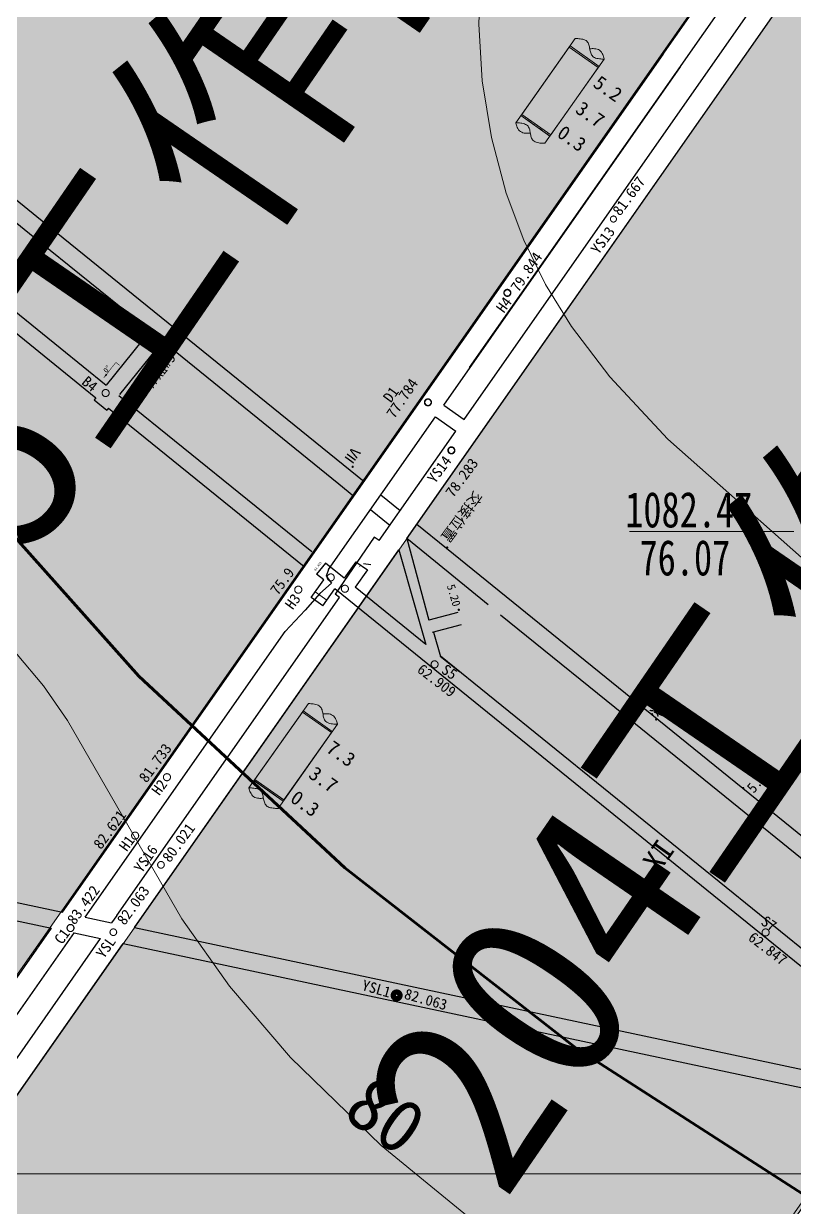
# Model space of a CAD drawing. Header units: inches. Extents: x 36473197 to 36486087, y 3899343 to 3911260.
# Drawn here: x 36481494.8 to 36481711.5, y 3903990.6 to 3904323.5 of the extents above; entities that cross this region are included whole.
import ezdxf

# ---------------------------------------------------------------- set-up
doc = ezdxf.new("R2010")
doc.units = ezdxf.units.IN
doc.header["$MEASUREMENT"] = 0
doc.layers.get('0').update_dxf_attribs({"lineweight": 0})
for name, color, linetype, lineweight in [('4煤底板等值线', 7, 'Continuous', 0), ('4煤底板等值线注记', 7, 'Continuous', 0), ('向北背斜轴', 7, 'Continuous', 0), ('导线点', 7, 'Continuous', 0), ('小柱状', 7, 'Continuous', 0), ('巷道', 7, 'Continuous', 0), ('巷道掘进尺', 7, 'Continuous', 0), ('巷道注记', 7, 'Continuous', 0), ('经纬网', 7, 'Continuous', 0), ('西区开拓设计', 7, 'Continuous', 0), ('采掘图', 7, 'Continuous', 0), ('采空区', 7, 'Continuous', 0), ('钻孔', 7, 'Continuous', 0)]:
    doc.layers.add(name, color=color, linetype=linetype, lineweight=lineweight)
for name, color, linetype, lineweight, true_color in [('变坡点', 1, 'Continuous', 0, 0xff0000), ('工作面进尺', 9, 'Continuous', 0, 0x808080), ('巷道1', 7, 'Continuous', 0, 0x2d2d2d)]:
    doc.layers.add(name, color=color, linetype=linetype, lineweight=lineweight, true_color=true_color)
doc.styles.add('仿宋', font='simfang.ttf')
doc.styles.add('宋体', font='SIMSUN.TTC')
doc.styles.add('长等线体', font='simfang.ttf')
doc.styles.add('黑体', font='simhei.ttf')

# ---------------------------------------------------------------- blocks, each defined once
blk = doc.blocks.new('变坡点3_1_1')
blk.add_hatch(color=0).paths.add_polyline_path([(-3.93, -2.28), (-4.58, -3.56), (-3.49, -2.63)], flags=17)
at = {"color": 0, "const_width": 0.141}
for points in [[(-1.11, 0.87), (-3.71, -2.46)], [(-1.11, 0.87), (0, 0)]]:
    blk.add_lwpolyline(points, dxfattribs=at)
blk = doc.blocks.new('临时经纬仪导线点')
at = {"color": 0, "const_width": 0.3}
blk.add_lwpolyline([(1, 0), (0.97, 0.26), (0.87, 0.5), (0.71, 0.71), (0.5, 0.87), (0.26, 0.97), (0, 1), (-0.26, 0.97), (-0.5, 0.87), (-0.71, 0.71), (-0.87, 0.5), (-0.97, 0.26), (-1, 0), (-0.97, -0.26), (-0.87, -0.5), (-0.71, -0.71), (-0.5, -0.87), (-0.26, -0.97), (0, -1), (0.26, -0.97), (0.5, -0.87), (0.71, -0.71), (0.87, -0.5), (0.97, -0.26), (1, 0)], dxfattribs=at)
blk = doc.blocks.new('lr_block_576')
at = {"color": 7}
blk.add_lwpolyline([(-4.2, 2.72), (3.97, -3.05), (4.2, -2.72), (-3.97, 3.05), (-4.2, 2.72), (-4.2, 2.72)], dxfattribs=at)
at = {"color": 7, "const_width": 0.1}
for points in [[(-3.8, 2.93), (-3.88, 2.88), (-4, 2.76), (-4.06, 2.63)], [(-3.47, 2.7), (-3.51, 2.7), (-3.59, 2.67), (-3.67, 2.63), (-3.73, 2.56), (-3.77, 2.49), (-3.78, 2.43)], [(-3.29, 2.08), (-3.24, 2.11), (-3.18, 2.18)], [(-3.18, 2.18), (-3.14, 2.25), (-3.12, 2.34), (-3.13, 2.43), (-3.14, 2.47)], [(-3.01, 1.88), (-2.91, 1.99)], [(-2.91, 1.99), (-2.83, 2.14), (-2.81, 2.23)], [(-2.37, 1.6), (-1.28, 0.83)], [(-0.54, 0.62), (-0.62, 0.57), (-0.73, 0.44), (-0.8, 0.32)], [(-0.21, 0.39), (-0.25, 0.39), (-0.33, 0.36), (-0.4, 0.32), (-0.46, 0.25), (-0.5, 0.18), (-0.52, 0.12)], [(0.08, -0.13), (0.12, -0.06), (0.14, 0.03), (0.14, 0.12), (0.13, 0.16)], [(-0.03, -0.23), (0.02, -0.2), (0.08, -0.13)], [(0.26, -0.43), (0.35, -0.33)], [(0.35, -0.33), (0.44, -0.17), (0.46, -0.08)], [(0.9, -0.71), (1.99, -1.48)], [(2.73, -1.69), (2.65, -1.74), (2.53, -1.87), (2.47, -1.99)], [(3.06, -1.92), (3.02, -1.92), (2.94, -1.95), (2.86, -1.99), (2.8, -2.06), (2.76, -2.13), (2.75, -2.19)], [(3.24, -2.54), (3.29, -2.51), (3.35, -2.44)], [(3.35, -2.44), (3.39, -2.37), (3.41, -2.28), (3.4, -2.19), (3.39, -2.16)], [(3.52, -2.74), (3.62, -2.64)], [(3.62, -2.64), (3.7, -2.48), (3.72, -2.39)]]:
    blk.add_lwpolyline(points, dxfattribs=at)

msp = doc.modelspace()

# ---------------------------------------------------------------- hatches: boundary and pattern name
at = {"layer": '4煤底板等值线注记', "true_color": 0xffffff}
msp.add_hatch(color=7, dxfattribs=at).paths.add_polyline_path([(36481582.84, 3904014.54), (36481595.42, 3904032.51), (36481613.39, 3904019.93), (36481600.81, 3904001.95)], flags=17)
at = {"layer": '小柱状'}
for points in [[(36481634.87, 3904297.97), (36481643.04, 3904292.21), (36481656.41, 3904311.17), (36481648.24, 3904316.93)], [(36481559.83, 3904110.93), (36481568, 3904105.17), (36481581.37, 3904124.13), (36481573.2, 3904129.89)]]:
    msp.add_hatch(color=7, dxfattribs=at).paths.add_polyline_path(points, flags=17)
at = {"layer": '巷道1', "lineweight": 30}
msp.add_hatch(color=7, dxfattribs=at).paths.add_polyline_path([(36481588.97, 3904170.55), (36481589.56, 3904171.37), (36481589.8, 3904171.13)], flags=17)
at = {"layer": '采空区'}
h = msp.add_hatch(dxfattribs=at)
h.set_pattern_fill('GRAVEL', color=160, scale=105.790118, angle=-45, style=0)
h.set_pattern_definition([(148.011827392, (68595548.02, -13821831.6654), (-1084.5972532358, 668.1492536708), [14.23257937, -1409.02790148]), (104.968780616, (68595535.9485, -13821824.126), (324.60542222537, -1231.83032385526), [24.42355305, -2417.93098663]), (52.509486966, (68595529.64, -13821800.531), (-962.3304480337, -1243.8860362498), [17.2213618, -1704.91699648]), (187.272728894, (68595496.4305, -13821764.4917), (2102.03324767324, 263.1870727482), [22.2411029, -2201.86876955]), (212.832694066, (68595474.3684, -13821767.307), (1158.3562619836, 741.3383686664), [21.80916186, -2159.1099997]), (277.272728894, (68595456.043, -13821779.132), (-263.1870727482, 2102.03324767324), [22.2411029, -2201.86876955]), (317.693280355, (68595458.8586, -13821801.194), (-1280.6230671857, 1170.6969212542), [29.41272083, -2911.85698693]), (352.254368263, (68595480.611, -13821820.9917), (2420.61081370132, -325.1753159775), [27.7686366, -2749.09602793]), (41.428605503, (68595508.126, -13821824.7343), (1207.43395219005, 1072.25659396515), [22.31642548, -2209.32856695]), (95.235398197, (68595524.859, -13821809.968), (97.870433537, -1164.3841181808), [25.4776458, -1248.40407042]), (142.396477686, (68595522.5338, -13821784.5964), (-1366.43778832802, 1048.145169176), [32.9481208, -3261.86639243]), (58.813114722, (68595513.574, -13821867.817), (496.519811386, 839.4937490794), [11.24559538, -1113.31878876]), (91.468274278, (68595519.397, -13821858.1963), (30.4242278625, -1391.1191068693), [21.39467617, -2118.07806326]), (144.99903989, (68595518.85, -13821836.81), (-104.18323661, -18.36851547), [14.96094433, -134.64887587]), (123.197630402, (68595530.065, -13821827.312), (300.20905056, -484.1791521155), [8.05676384, -797.61677474]), (211.800449374, (68595525.654, -13821820.57), (294.181194363, 159.288783014), [11.39391312, -558.30330943]), (310.96279642, (68595515.97, -13821826.574), (263.472019624, -275.812678895), [18.50575962, -598.35133172]), (81.56409107, (68595528.102, -13821840.548), (-67.446205674, -226.734988688), [13.38149787, -321.15623022]), (296.388580222, (68595515, -13821760.1435), (496.2348645101, -986.7268196989), [18.74600898, -1855.85966514]), (350.34521583, (68595523.332, -13821776.936), (-1219.489664585, 214.679276294), [15.7268648, -1556.95630813]), (213.197630402, (68595548.938, -13821836.875), (484.1791521155, 300.20905056), [16.11342188, -789.5601167]), (263.609499554, (68595535.455, -13821845.697), (128.86455515155, 1096.9379125064), [18.74600898, -1855.85966514]), (259.44299467, (68595450.406, -13821771.532), (116.523895881, 557.653213987), [18.07741543, -885.7937524]), (214.774180457, (68595447.094, -13821789.3034), (1054.1730253733, 722.9698531985), [15.14681757, -1499.53716794]), (346.800449375, (68595444.939, -13821856.285), (557.653213987, -116.523895881), [16.11342188, -789.5601167]), (297.353064525, (68595460.6266, -13821859.9643), (-655.5236475241, 1280.9080140618), [17.73370334, -1755.63182905]), (349.44299467, (68595435.938, -13821805.235), (-557.653213987, 116.523895881), [9.03870772, -894.8324601]), (21.30897236, (68595443.837, -13821850.034), (398.364430973, 177.657298482), [5.39423814, -534.03163993]), (85.96279642, (68595448.862, -13821848.074), (-49.077690206, -330.918225299), [21.80916186, -414.37467045]), (106.008045845, (68595450.3977, -13821826.3186), (287.8683912895, -1023.4638506347), [20.21120212, -2000.90617204]), (223.68910741, (68595506.594, -13821828.227), (189.997957753, 140.920267546), [15.25726246, -366.17443387]), (273.156266475, (68595495.561, -13821838.766), (103.8982897342, -1807.85205331037), [26.63731707, -2637.08980142]), (340.94443579, (68595497.028, -13821865.363), (-802.7567181436, 288.1533381656), [10.89172743, -1078.2842042]), (9.9990399, (68595507.32, -13821868.92), (85.81472114, 122.55175208), [6.3474071, -99.4427113]), (40.255477052, (68595453.156, -13821823.684), (-655.8085944002, -545.3125547165), [14.6967864, -1454.9865081]), (328.011827393, (68595464.372, -13821814.187), (1084.5972532358, -668.1492536708), [28.46515874, -1394.7953221]), (279.9990399, (68595488.51, -13821829.27), (122.55175208, -85.81472114), [27.50543078, -78.28468762]), (245.303886357, (68595493.291, -13821856.354), (-545.5975015926, -1170.4119743781), [16.72689878, -1655.96174163]), (174.053643987, (68595486.302, -13821871.551), (-435.101461909, 30.7091747386), [15.40325282, -754.76043433]), (127.645015252, (68595470.982, -13821869.955), (-1390.83415999324, 1795.7963409158), [25.07913442, -2482.83845253]), (95.425118628, (68595455.6643, -13821850.097), (-134.60746447276, 1372.75059140138), [26.5320559, -2626.6706156])])
h.paths.add_polyline_path([(36481854.06, 3904884.5), (36481025.54, 3903701.28), (36481172.41, 3903598.44), (36482000.94, 3904781.65)], flags=17)
h = msp.add_hatch(dxfattribs=at)
h.set_pattern_fill('GRAVEL', color=160, scale=105.790118, angle=-45, style=0)
h.set_pattern_definition([(148.011827392, (68595599.91, -13822031.208), (-1084.5972532358, 668.1492536708), [14.23257937, -1409.02790148]), (104.968780616, (68595587.8385, -13822023.6686), (324.60542222537, -1231.83032385526), [24.42355305, -2417.93098663]), (52.509486966, (68595581.53, -13822000.074), (-962.3304480337, -1243.8860362498), [17.2213618, -1704.91699648]), (187.272728894, (68595548.3206, -13821964.0344), (2102.03324767324, 263.1870727482), [22.2411029, -2201.86876955]), (212.832694066, (68595526.2584, -13821966.85), (1158.3562619836, 741.3383686664), [21.80916186, -2159.1099997]), (277.272728894, (68595507.933, -13821978.6747), (-263.1870727482, 2102.03324767324), [22.2411029, -2201.86876955]), (317.693280355, (68595510.7486, -13822000.737), (-1280.6230671857, 1170.6969212542), [29.41272083, -2911.85698693]), (352.254368263, (68595532.501, -13822020.5345), (2420.61081370132, -325.1753159775), [27.7686366, -2749.09602793]), (41.428605503, (68595560.016, -13822024.277), (1207.43395219005, 1072.25659396515), [22.31642548, -2209.32856695]), (95.235398197, (68595576.749, -13822009.5106), (97.870433537, -1164.3841181808), [25.4776458, -1248.40407042]), (142.396477686, (68595574.4238, -13821984.1392), (-1366.43778832802, 1048.145169176), [32.9481208, -3261.86639243]), (58.813114722, (68595565.464, -13822067.36), (496.519811386, 839.4937490794), [11.24559538, -1113.31878876]), (91.468274278, (68595571.287, -13822057.739), (30.4242278625, -1391.1191068693), [21.39467617, -2118.07806326]), (144.99903989, (68595570.74, -13822036.35), (-104.18323661, -18.36851547), [14.96094433, -134.64887587]), (123.197630402, (68595581.955, -13822026.854), (300.20905056, -484.1791521155), [8.05676384, -797.61677474]), (211.800449374, (68595577.544, -13822020.113), (294.181194363, 159.288783014), [11.39391312, -558.30330943]), (310.96279642, (68595567.86, -13822026.117), (263.472019624, -275.812678895), [18.50575962, -598.35133172]), (81.56409107, (68595579.992, -13822040.09), (-67.446205674, -226.734988688), [13.38149787, -321.15623022]), (296.388580222, (68595566.89, -13821959.686), (496.2348645101, -986.7268196989), [18.74600898, -1855.85966514]), (350.34521583, (68595575.222, -13821976.479), (-1219.489664585, 214.679276294), [15.7268648, -1556.95630813]), (213.197630402, (68595600.828, -13822036.417), (484.1791521155, 300.20905056), [16.11342188, -789.5601167]), (263.609499554, (68595587.345, -13822045.24), (128.86455515155, 1096.9379125064), [18.74600898, -1855.85966514]), (259.44299467, (68595502.296, -13821971.075), (116.523895881, 557.653213987), [18.07741543, -885.7937524]), (214.774180457, (68595498.984, -13821988.846), (1054.1730253733, 722.9698531985), [15.14681757, -1499.53716794]), (346.800449375, (68595496.829, -13822055.828), (557.653213987, -116.523895881), [16.11342188, -789.5601167]), (297.353064525, (68595512.5166, -13822059.507), (-655.5236475241, 1280.9080140618), [17.73370334, -1755.63182905]), (349.44299467, (68595487.828, -13822004.778), (-557.653213987, 116.523895881), [9.03870772, -894.8324601]), (21.30897236, (68595495.727, -13822049.577), (398.364430973, 177.657298482), [5.39423814, -534.03163993]), (85.96279642, (68595500.752, -13822047.616), (-49.077690206, -330.918225299), [21.80916186, -414.37467045]), (106.008045845, (68595502.2877, -13822025.8614), (287.8683912895, -1023.4638506347), [20.21120212, -2000.90617204]), (223.68910741, (68595558.484, -13822027.77), (189.997957753, 140.920267546), [15.25726246, -366.17443387]), (273.156266475, (68595547.451, -13822038.3088), (103.8982897342, -1807.85205331037), [26.63731707, -2637.08980142]), (340.94443579, (68595548.918, -13822064.906), (-802.7567181436, 288.1533381656), [10.89172743, -1078.2842042]), (9.9990399, (68595559.21, -13822068.46), (85.81472114, 122.55175208), [6.3474071, -99.4427113]), (40.255477052, (68595505.046, -13822023.227), (-655.8085944002, -545.3125547165), [14.6967864, -1454.9865081]), (328.011827393, (68595516.262, -13822013.73), (1084.5972532358, -668.1492536708), [28.46515874, -1394.7953221]), (279.9990399, (68595540.4, -13822028.81), (122.55175208, -85.81472114), [27.50543078, -78.28468762]), (245.303886357, (68595545.181, -13822055.8965), (-545.5975015926, -1170.4119743781), [16.72689878, -1655.96174163]), (174.053643987, (68595538.192, -13822071.094), (-435.101461909, 30.7091747386), [15.40325282, -754.76043433]), (127.645015252, (68595522.872, -13822069.498), (-1390.83415999324, 1795.7963409158), [25.07913442, -2482.83845253]), (95.425118628, (68595507.5543, -13822049.64), (-134.60746447276, 1372.75059140138), [26.5320559, -2626.6706156])])
h.paths.add_polyline_path([(36481182.5, 3903578.88), (36481345.49, 3903464.75), (36482179.89, 3904656.35), (36482016.9, 3904770.48)], flags=17)

# ---------------------------------------------------------------- linework, layer by layer
at = {"layer": '4煤底板等值线', "color": 7, "linetype": 'Continuous', "lineweight": 0, "flags": 128}
for points in [[(36481871.27, 3903990.05), (36481865.62, 3903996.35), (36481861.74, 3904001.68), (36481838.03, 3904042.36), (36481817.04, 3904071.18), (36481777.29, 3904115.88), (36481765.89, 3904127.09), (36481675.94, 3904206.69), (36481659.6, 3904224.21), (36481648.83, 3904238.36), (36481641.57, 3904250.12), (36481635.43, 3904262.64), (36481630.5, 3904275.82), (36481626.33, 3904291.44), (36481623.76, 3904307.37), (36481622.78, 3904323.33), (36481623.48, 3904341.17), (36481626.59, 3904362.81), (36481633.53, 3904390.04), (36481668.3, 3904474.78), (36481706.29, 3904550.36)], [(36481239.63, 3904266.12), (36481328.03, 3904237.66), (36481391.89, 3904211.01), (36481432.44, 3904190.32), (36481451.82, 3904178.7), (36481476.88, 3904160.97), (36481485.69, 3904153.43), (36481493, 3904146.06), (36481500.33, 3904137.3), (36481507.12, 3904127.57), (36481539.27, 3904071.76), (36481552.65, 3904052.78), (36481569.82, 3904032.71), (36481595.37, 3904007.98), (36481626.35, 3903982.63)]]:
    msp.add_lwpolyline(points, dxfattribs=at)
at = {"layer": '向北背斜轴', "color": 1, "lineweight": 100, "true_color": 0xff0000, "flags": 128}
msp.add_lwpolyline([(36481795.4, 3903941.92), (36481650.15, 3904035.39), (36481585.16, 3904086.13), (36481527.15, 3904140.02), (36481493.3, 3904177.95), (36481470.97, 3904207.61), (36481451.75, 3904238.46), (36481440.98, 3904259.79), (36481432.17, 3904281.86), (36481427.16, 3904299), (36481425.89, 3904304.86), (36481423.64, 3904322.35), (36481422.82, 3904340.36), (36481424.37, 3904377.5), (36481429.23, 3904415.73), (36481446.17, 3904494.24), (36481644.53, 3905113.72)], dxfattribs=at)
at = {"layer": '导线点', "color": 7, "const_width": 0.3}
for points in [[(36481661.51, 3904268.55, -1), (36481659.8, 3904268.55, -1), (36481661.51, 3904268.55)], [(36481534.35, 3904086.93, -1), (36481532.47, 3904086.93, -1), (36481534.35, 3904086.93)], [(36481520.95, 3904067.99, -1), (36481519.07, 3904067.99, -1), (36481520.95, 3904067.99)]]:
    msp.add_lwpolyline(points, format="xyb", dxfattribs=at)
at = {"layer": '导线点', "color": 7}
for centre, radius in [((36481630.83, 3904247.79), 0.861), ((36481608.49, 3904217), 0.861), ((36481615.08, 3904203.49), 0.853), ((36481610.35, 3904143.31), 0.975), ((36481507.97, 3904069.17), 0.937)]:
    msp.add_circle(centre, radius, dxfattribs=at)
at = {"layer": '导线点', "color": 7, "linetype": 'Continuous'}
msp.add_circle((36481610.35, 3904143.31), 0.975, dxfattribs=at)
at = {"layer": '小柱状', "color": 7, "linetype": 'Continuous', "lineweight": 0}
for p, q in [((36481633.2, 3904295.6), (36481649.91, 3904319.3)), ((36481641.37, 3904289.84), (36481658.08, 3904313.54)), ((36481558.15, 3904108.56), (36481574.87, 3904132.26)), ((36481566.33, 3904102.8), (36481583.04, 3904126.5))]:
    msp.add_line(p, q, dxfattribs=at)
at = {"layer": '小柱状', "linetype": 'Continuous', "flags": 128}
for points in [[(36481648.24, 3904316.93), (36481656.41, 3904311.17), (36481656.64, 3904311.49), (36481648.47, 3904317.26), (36481648.24, 3904316.93)], [(36481634.87, 3904297.97), (36481643.04, 3904292.21), (36481656.41, 3904311.17), (36481648.24, 3904316.93), (36481634.87, 3904297.97)], [(36481634.64, 3904297.64), (36481642.81, 3904291.88), (36481643.04, 3904292.21), (36481634.87, 3904297.97), (36481634.64, 3904297.64)], [(36481559.83, 3904110.93), (36481568, 3904105.17), (36481581.37, 3904124.13), (36481573.2, 3904129.89), (36481559.83, 3904110.93)], [(36481573.2, 3904129.89), (36481581.37, 3904124.13), (36481581.6, 3904124.46), (36481573.43, 3904130.22), (36481573.2, 3904129.89)], [(36481559.59, 3904110.61), (36481567.77, 3904104.84), (36481568, 3904105.17), (36481559.83, 3904110.93), (36481559.59, 3904110.61)]]:
    msp.add_lwpolyline(points, dxfattribs=at)
at = {"layer": '小柱状', "color": 7, "linetype": 'Continuous', "lineweight": 0, "flags": 128}
for points in [[(36481649.91, 3904319.3), (36481649.96, 3904319.3), (36481650.11, 3904319.3), (36481650.32, 3904319.3), (36481650.6, 3904319.29), (36481650.93, 3904319.27), (36481651.28, 3904319.23), (36481651.65, 3904319.18), (36481652.01, 3904319.11), (36481652.36, 3904319.01), (36481652.68, 3904318.88), (36481652.95, 3904318.72), (36481653.17, 3904318.54), (36481653.36, 3904318.33), (36481653.51, 3904318.1), (36481653.64, 3904317.85), (36481653.74, 3904317.58), (36481653.82, 3904317.3), (36481653.89, 3904317.01), (36481653.95, 3904316.72), (36481654.05, 3904316.12), (36481654.11, 3904315.83), (36481654.18, 3904315.54), (36481654.26, 3904315.26), (36481654.36, 3904314.99), (36481654.48, 3904314.74), (36481654.64, 3904314.51), (36481654.82, 3904314.3), (36481655.05, 3904314.11), (36481655.32, 3904313.96), (36481655.64, 3904313.83), (36481655.98, 3904313.73), (36481656.35, 3904313.66), (36481656.72, 3904313.6), (36481657.07, 3904313.57), (36481657.39, 3904313.55), (36481657.67, 3904313.54), (36481657.89, 3904313.53), (36481658.03, 3904313.54), (36481658.08, 3904313.54)], [(36481654, 3904316.42), (36481654.05, 3904316.43), (36481654.19, 3904316.44), (36481654.4, 3904316.46), (36481654.68, 3904316.48), (36481655, 3904316.48), (36481655.35, 3904316.46), (36481655.71, 3904316.41), (36481656.08, 3904316.32), (36481656.44, 3904316.19), (36481656.76, 3904316), (36481657.05, 3904315.75), (36481657.29, 3904315.47), (36481657.5, 3904315.15), (36481657.67, 3904314.82), (36481657.81, 3904314.5), (36481657.91, 3904314.2), (36481657.99, 3904313.93), (36481658.05, 3904313.72), (36481658.08, 3904313.59), (36481658.08, 3904313.54)], [(36481633.2, 3904295.6), (36481633.25, 3904295.6), (36481633.39, 3904295.6), (36481633.61, 3904295.6), (36481633.89, 3904295.59), (36481634.21, 3904295.57), (36481634.57, 3904295.53), (36481634.93, 3904295.48), (36481635.3, 3904295.41), (36481635.65, 3904295.31), (36481635.96, 3904295.18), (36481636.23, 3904295.02), (36481636.46, 3904294.84), (36481636.65, 3904294.63), (36481636.8, 3904294.4), (36481636.93, 3904294.15), (36481637.03, 3904293.88), (36481637.11, 3904293.6), (36481637.18, 3904293.31), (36481637.23, 3904293.02), (36481637.34, 3904292.42), (36481637.4, 3904292.13), (36481637.46, 3904291.84), (36481637.54, 3904291.56), (36481637.64, 3904291.29), (36481637.77, 3904291.04), (36481637.92, 3904290.81), (36481638.11, 3904290.6), (36481638.34, 3904290.41), (36481638.61, 3904290.26), (36481638.92, 3904290.13), (36481639.27, 3904290.03), (36481639.64, 3904289.96), (36481640, 3904289.91), (36481640.36, 3904289.87), (36481640.68, 3904289.85), (36481640.96, 3904289.84), (36481641.18, 3904289.84), (36481641.32, 3904289.84), (36481641.37, 3904289.84)], [(36481633.2, 3904295.6), (36481633.21, 3904295.55), (36481633.24, 3904295.41), (36481633.29, 3904295.2), (36481633.37, 3904294.94), (36481633.48, 3904294.64), (36481633.62, 3904294.32), (36481633.79, 3904293.99), (36481633.99, 3904293.67), (36481634.24, 3904293.38), (36481634.52, 3904293.14), (36481634.85, 3904292.95), (36481635.2, 3904292.82), (36481635.57, 3904292.73), (36481635.94, 3904292.68), (36481636.29, 3904292.66), (36481636.61, 3904292.66), (36481636.88, 3904292.67), (36481637.1, 3904292.69), (36481637.24, 3904292.71), (36481637.29, 3904292.72)], [(36481574.87, 3904132.26), (36481574.92, 3904132.26), (36481575.06, 3904132.26), (36481575.28, 3904132.26), (36481575.56, 3904132.25), (36481575.88, 3904132.23), (36481576.24, 3904132.19), (36481576.6, 3904132.14), (36481576.97, 3904132.07), (36481577.32, 3904131.97), (36481577.63, 3904131.84), (36481577.9, 3904131.69), (36481578.13, 3904131.5), (36481578.32, 3904131.29), (36481578.47, 3904131.06), (36481578.59, 3904130.81), (36481578.7, 3904130.54), (36481578.78, 3904130.26), (36481578.84, 3904129.97), (36481578.9, 3904129.68), (36481579.01, 3904129.08), (36481579.06, 3904128.79), (36481579.13, 3904128.5), (36481579.21, 3904128.22), (36481579.31, 3904127.95), (36481579.44, 3904127.7), (36481579.59, 3904127.47), (36481579.78, 3904127.26), (36481580.01, 3904127.07), (36481580.28, 3904126.92), (36481580.59, 3904126.79), (36481580.94, 3904126.69), (36481581.3, 3904126.62), (36481581.67, 3904126.57), (36481582.02, 3904126.53), (36481582.35, 3904126.51), (36481582.63, 3904126.5), (36481582.85, 3904126.5), (36481582.99, 3904126.5), (36481583.04, 3904126.5)], [(36481578.95, 3904129.38), (36481579, 3904129.39), (36481579.14, 3904129.41), (36481579.36, 3904129.43), (36481579.63, 3904129.44), (36481579.95, 3904129.44), (36481580.3, 3904129.42), (36481580.67, 3904129.37), (36481581.04, 3904129.28), (36481581.39, 3904129.15), (36481581.72, 3904128.96), (36481582, 3904128.72), (36481582.25, 3904128.43), (36481582.45, 3904128.11), (36481582.62, 3904127.78), (36481582.76, 3904127.46), (36481582.87, 3904127.16), (36481582.95, 3904126.89), (36481583, 3904126.69), (36481583.03, 3904126.55), (36481583.04, 3904126.5)], [(36481558.15, 3904108.56), (36481558.2, 3904108.56), (36481558.35, 3904108.56), (36481558.57, 3904108.56), (36481558.84, 3904108.55), (36481559.17, 3904108.53), (36481559.52, 3904108.49), (36481559.89, 3904108.44), (36481560.25, 3904108.37), (36481560.6, 3904108.27), (36481560.92, 3904108.14), (36481561.19, 3904107.99), (36481561.41, 3904107.8), (36481561.6, 3904107.59), (36481561.76, 3904107.36), (36481561.88, 3904107.11), (36481561.98, 3904106.84), (36481562.06, 3904106.56), (36481562.13, 3904106.27), (36481562.19, 3904105.98), (36481562.29, 3904105.38), (36481562.35, 3904105.09), (36481562.42, 3904104.8), (36481562.5, 3904104.52), (36481562.6, 3904104.25), (36481562.72, 3904104), (36481562.88, 3904103.77), (36481563.07, 3904103.56), (36481563.29, 3904103.38), (36481563.56, 3904103.22), (36481563.88, 3904103.09), (36481564.23, 3904102.99), (36481564.59, 3904102.92), (36481564.96, 3904102.87), (36481565.31, 3904102.83), (36481565.64, 3904102.81), (36481565.91, 3904102.8), (36481566.13, 3904102.8), (36481566.28, 3904102.8), (36481566.33, 3904102.8)], [(36481558.15, 3904108.56), (36481558.16, 3904108.51), (36481558.19, 3904108.38), (36481558.25, 3904108.17), (36481558.33, 3904107.9), (36481558.43, 3904107.6), (36481558.57, 3904107.28), (36481558.74, 3904106.95), (36481558.95, 3904106.63), (36481559.19, 3904106.34), (36481559.48, 3904106.1), (36481559.8, 3904105.91), (36481560.16, 3904105.78), (36481560.52, 3904105.69), (36481560.89, 3904105.64), (36481561.24, 3904105.62), (36481561.56, 3904105.62), (36481561.84, 3904105.64), (36481562.05, 3904105.66), (36481562.19, 3904105.67), (36481562.24, 3904105.68)]]:
    msp.add_lwpolyline(points, dxfattribs=at)
at = {"layer": '小柱状', "color": 7, "linetype": 'Continuous', "flags": 128}
for points in [[(36481634.87, 3904297.97), (36481643.04, 3904292.21), (36481656.41, 3904311.17), (36481648.24, 3904316.93), (36481634.87, 3904297.97)], [(36481559.83, 3904110.93), (36481568, 3904105.17), (36481581.37, 3904124.13), (36481573.2, 3904129.89), (36481559.83, 3904110.93)]]:
    msp.add_lwpolyline(points, dxfattribs=at)
at = {"layer": '小柱状', "color": 7}
for points in [[(36481634.87, 3904297.97), (36481643.04, 3904292.21), (36481656.41, 3904311.17), (36481648.24, 3904316.93), (36481634.87, 3904297.97)], [(36481559.83, 3904110.93), (36481568, 3904105.17), (36481581.37, 3904124.13), (36481573.2, 3904129.89), (36481559.83, 3904110.93)]]:
    msp.add_lwpolyline(points, dxfattribs=at)
at = {"layer": '巷道', "color": 30, "lineweight": 30, "true_color": 0xff8000, "flags": 128}
for points in [[(36481459.69, 3904269.06), (36481518.01, 3904221.84)], [(36481459.93, 3904262.94), (36481472.28, 3904252.95), (36481471.85, 3904253.29), (36481515.11, 3904218.26)], [(36481530.6, 3904237.38), (36481528.14, 3904234.35)], [(36481528.14, 3904234.35), (36481518.01, 3904221.84)], [(36481534.17, 3904234.48), (36481531.72, 3904231.46)], [(36481531.72, 3904231.46), (36481521.78, 3904219.18)], [(36481515.11, 3904218.26), (36481514.63, 3904217.66)], [(36481514.63, 3904217.66), (36481518.2, 3904214.77)], [(36481521.58, 3904218.94), (36481575.86, 3904175.03)], [(36481518.68, 3904215.37), (36481518.2, 3904214.77)], [(36481518.68, 3904215.37), (36481573.67, 3904170.84)]]:
    msp.add_lwpolyline(points, dxfattribs=at)
at = {"layer": '巷道1', "color": 7, "lineweight": 30}
for p, q in [((36481618.65, 3904212.19), (36482011.98, 3904773.92)), ((36481602.52, 3904178.69), (36482016.89, 3904770.48)), ((36481594.8, 3904178.12), (36481616.36, 3904208.91)), ((36481593.39, 3904179.09), (36481582.38, 3904163.01)), ((36481525.92, 3904069.29), (36481600.3, 3904175.53)), ((36481521, 3904072.73), (36481583.61, 3904162.15)), ((36481182.51, 3903578.86), (36481522.8, 3904064.84)), ((36481430.88, 3903944.02), (36481516.42, 3904066.2))]:
    msp.add_line(p, q, dxfattribs=at)
at = {"layer": '巷道1', "color": 7, "linetype": 'Continuous', "lineweight": 30}
for p, q in [((36481615.28, 3904230.26, 0), (36481829.19, 3904535.64, -0.42)), ((36481620.19, 3904226.82, -0.1), (36481834.16, 3904532.16, -0.04)), ((36481505.73, 3904073.58), (36481674.67, 3904314.86)), ((36481612.92, 3904216.2), (36481679.52, 3904311.32)), ((36481612.92, 3904216.2), (36481618.65, 3904212.19)), ((36481580.54, 3904169.96), (36481610.62, 3904212.93)), ((36481610.62, 3904212.93), (36481616.36, 3904208.91)), ((36481580.54, 3904169.96), (36481579.85, 3904168.11)), ((36481579.85, 3904168.11), (36481581.41, 3904166.16)), ((36481581.41, 3904166.16), (36481578.05, 3904163.27)), ((36481578.05, 3904163.27), (36481573.93, 3904158.56)), ((36481573.93, 3904158.56), (36481568.35, 3904152.56)), ((36481512.1, 3904072.23), (36481568.35, 3904152.56)), ((36481314.18, 3903800.02), (36481502.61, 3904069.13)), ((36481425.14, 3903948.04), (36481509.06, 3904067.88))]:
    msp.add_line(p, q, dxfattribs=at)
at = {"layer": '巷道1', "color": 30, "linetype": 'Continuous', "lineweight": 30, "true_color": 0xff8000}
for p, q in [((36481602.52, 3904178.69), (36481608.75, 3904155.78)), ((36481600.3, 3904175.53), (36481604.93, 3904159.39)), ((36481588.18, 3904172.15), (36481584.94, 3904167.53)), ((36481588.18, 3904172.15), (36481591.46, 3904169.85)), ((36481591.46, 3904169.85), (36481588.06, 3904165.01)), ((36481575.68, 3904162.07), (36481579.17, 3904167.06)), ((36481578.95, 3904159.78), (36481582.29, 3904164.54)), ((36481578.95, 3904159.78), (36481575.68, 3904162.07)), ((36481604.93, 3904159.39), (36481607.93, 3904148.92)), ((36481616.94, 3904157.88), (36481608.75, 3904155.78)), ((36481617.82, 3904154.39), (36481609.64, 3904152.3)), ((36481610.06, 3904152.4), (36481612.02, 3904145.56))]:
    msp.add_line(p, q, dxfattribs=at)
at = {"layer": '巷道1', "color": 30, "lineweight": 30, "true_color": 0xff8000}
for p, q in [((36481584.94, 3904167.53), (36481579.7, 3904171.78)), ((36481584.94, 3904167.53), (36481581.05, 3904170.69)), ((36481579.17, 3904167.06), (36481577.17, 3904168.68)), ((36481579.17, 3904167.06), (36481578.75, 3904167.41)), ((36481743.12, 3904034.3), (36481582.29, 3904164.54)), ((36481607.93, 3904148.92), (36481588.06, 3904165.01)), ((36481738.55, 3904043.15), (36481612, 3904145.63))]:
    msp.add_line(p, q, dxfattribs=at)
at = {"layer": '巷道1', "color": 30, "lineweight": 30, "true_color": 0xff8000, "flags": 128}
for points in [[(36481475.17, 3904288.18), (36481500, 3904268.07)], [(36481473.18, 3904283.36), (36481496.45, 3904264.51)], [(36481579.7, 3904171.78), (36481577.17, 3904168.68)], [(36481697.05, 3904108.5), (36481888.66, 3903953.34)], [(36481693.91, 3904104.62), (36481885.51, 3903949.46)]]:
    msp.add_lwpolyline(points, dxfattribs=at)
at = {"layer": '巷道1', "color": 7, "lineweight": 30, "flags": 128}
for points in [[(36481594.8, 3904178.12), (36481593.39, 3904179.09)], [(36481583.61, 3904162.15), (36481582.38, 3904163.01)], [(36481314.46, 3904114.24), (36481505.73, 3904073.58)], [(36481304.96, 3904111.14), (36481502.61, 3904069.13)], [(36481512.1, 3904072.23), (36481519.54, 3904070.65)], [(36481521, 3904072.73), (36481519.54, 3904070.65)], [(36481508.99, 3904067.78), (36481516.42, 3904066.2)], [(36481525.92, 3904069.29), (36481736.32, 3904024.57)], [(36481522.8, 3904064.84), (36481733.2, 3904020.12)]]:
    msp.add_lwpolyline(points, dxfattribs=at)
at = {"layer": '巷道1', "lineweight": 30, "flags": 128}
msp.add_lwpolyline([(36481592.47, 3904171.32), (36481590.37, 3904171.58)], dxfattribs=at)
at = {"layer": '巷道1', "color": 7, "lineweight": 30, "const_width": 1.5}
msp.add_lwpolyline([(36481600.63, 3904050.21, -1), (36481598.75, 3904050.21, -1), (36481600.63, 3904050.21)], format="xyb", dxfattribs=at)
at = {"layer": '巷道掘进尺', "color": 3, "true_color": 0x00ff00, "const_width": 0.3}
for points in [[(36481587.49, 3904198.88, -1), (36481587.16, 3904198.88, -1), (36481587.49, 3904198.88)], [(36481614.06, 3904176.16, -1), (36481613.73, 3904176.16, -1), (36481614.06, 3904176.16)], [(36481617.33, 3904158.66, -1), (36481616.99, 3904158.66, -1), (36481617.33, 3904158.66)], [(36481671.69, 3904129.28, -1), (36481671.35, 3904129.28, -1), (36481671.69, 3904129.28)], [(36481672.87, 3904127.82, -1), (36481672.53, 3904127.82, -1), (36481672.87, 3904127.82)], [(36481697.31, 3904108.53, -1), (36481696.97, 3904108.53, -1), (36481697.31, 3904108.53)]]:
    msp.add_lwpolyline(points, format="xyb", dxfattribs=at)
at = {"layer": '经纬网', "color": 7, "linetype": 'Continuous', "lineweight": 9}
msp.add_line((36485138.53, 3904000), (36477575.7, 3904000), dxfattribs=at)
at = {"layer": '西区开拓设计', "color": 30, "linetype": 'Continuous', "lineweight": 30, "true_color": 0xff8000}
for p, q in [((36481610.61, 3904172.11), (36481602.52, 3904178.69)), ((36481625.45, 3904160.05), (36481610.61, 3904172.11)), ((36481617.32, 3904141.22), (36481611.97, 3904145.55))]:
    msp.add_line(p, q, dxfattribs=at)
at = {"layer": '西区开拓设计', "color": 30, "linetype": 'Continuous', "lineweight": 30, "true_color": 0xff8000, "flags": 128}
for points in [[(36481500, 3904268.07), (36481586.6, 3904197.95)], [(36481496.45, 3904264.51), (36481530.34, 3904237.07)], [(36481533.92, 3904234.17), (36481583.45, 3904194.06)], [(36481586.6, 3904197.95), (36481590.56, 3904194.74)], [(36481583.45, 3904194.06), (36481587.69, 3904190.63)], [(36481595.23, 3904190.95), (36481600.69, 3904186.54)], [(36481592.36, 3904186.85), (36481597.81, 3904182.43)], [(36481605.36, 3904182.75), (36481613.74, 3904175.97)], [(36481613.74, 3904175.97), (36481671.47, 3904129.22)], [(36481628.93, 3904157.23), (36481668.32, 3904125.33)], [(36481671.47, 3904129.22), (36481697.05, 3904108.5)], [(36481668.32, 3904125.33), (36481693.91, 3904104.62)]]:
    msp.add_lwpolyline(points, dxfattribs=at)
at = {"layer": '采掘图', "linetype": 'Continuous', "flags": 128}
for points in [[(36481854.06, 3904884.5), (36482000.94, 3904781.65), (36481172.41, 3903598.44), (36481025.54, 3903701.28), (36481854.06, 3904884.5)], [(36482016.89, 3904770.48), (36482179.92, 3904656.32), (36481345.53, 3903464.72), (36481182.5, 3903578.88), (36482016.89, 3904770.48)], [(36481345.53, 3903464.72), (36481182.5, 3903578.88), (36482016.89, 3904770.48), (36482179.92, 3904656.32), (36481345.53, 3903464.72)], [(36481182.5, 3903578.88), (36481345.49, 3903464.75), (36482179.89, 3904656.35), (36482016.9, 3904770.48), (36481182.5, 3903578.88)], [(36482016.89, 3904770.48), (36482179.04, 3904656.83), (36481344.64, 3903465.22), (36481182.5, 3903578.88), (36482016.89, 3904770.48)]]:
    msp.add_lwpolyline(points, dxfattribs=at)
at = {"layer": '采空区', "color": 7}
for p, q in [((36481575.68, 3904162.07), (36481576.82, 3904163.71)), ((36481576.82, 3904163.71), (36481580.1, 3904161.41))]:
    msp.add_line(p, q, dxfattribs=at)
at = {"layer": '钻孔', "color": 7, "linetype": 'Continuous', "flags": 128}
msp.add_lwpolyline([(36481665.13, 3904180.66), (36481711.43, 3904180.66)], dxfattribs=at)

# ---------------------------------------------------------------- block references
at = {"layer": '变坡点'}
msp.add_blockref('变坡点3_1_1', (36481521.83, 3904227.37), dxfattribs=at)
at = {"layer": '导线点', "color": 7, "rotation": 9.686697337865286e-10}
for p in [(36481630.83, 3904247.79), (36481608.49, 3904217), (36481615.08, 3904203.49), (36481581.16, 3904167.76), (36481572.02, 3904164.31), (36481585.13, 3904164.57), (36481610.35, 3904143.31), (36481535.09, 3904111.58), (36481526.15, 3904095.15), (36481507.97, 3904069.17), (36481703.46, 3904067.92)]:
    msp.add_blockref('临时经纬仪导线点', p, dxfattribs=at)
at = {"layer": '导线点', "color": 7}
msp.add_blockref('临时经纬仪导线点', (36481517.85, 3904219.62), dxfattribs=at)
at = {"layer": '小柱状', "rotation": 0.09176737988788401}
for p in [(36481638.84, 3904294.93), (36481563.8, 3904107.89)]:
    msp.add_blockref('lr_block_576', p, dxfattribs=at)

# ---------------------------------------------------------------- texts
at = {"layer": '4煤底板等值线注记', "color": 18, "true_color": 0x000000, "style": '宋体'}
msp.add_text('80', height=15, rotation=325, dxfattribs=at).set_placement((36481584.05, 3904016.26, -0.2))
at = {"layer": '变坡点', "color": 1, "true_color": 0xff0000, "insert": (36481517.04, 3904226.05), "char_height": 1.407, "width": 4.4944, "attachment_point": 1, "rotation": 51.2451, "style": '仿宋'}
msp.add_mtext('0°\\P', dxfattribs=at)
at = {"layer": '导线点', "style": '黑体'}
for s, height, rotation, p in [('81.667', 3, 53.5825, (36481662.54, 3904269.23, -0.2)), ('YS13', 3, 53.5825, (36481656.44, 3904258.42, -0.2)), ('79.844', 3, 55.9967, (36481633.96, 3904247.76, -0.2)), ('H4', 3, 53.5825, (36481629.85, 3904241.92, -0.2)), ('D1', 3, 53.5825, (36481598.05, 3904216.7, -0.2)), ('77.784', 3, 55.9967, (36481599.04, 3904212.23, -0.2)), ('YS14', 3, 53.5825, (36481610.47, 3904193.96, -0.2)), ('78.283', 3, 53.5825, (36481615.58, 3904190.03, -0.2)), ('63.429', 0.625, 52.9862, (36481576.89, 3904169.55)), ('75.9', 3, 53.5825, (36481566.28, 3904162.52, -0.2)), ('H3', 3, 53.8282, (36481570.48, 3904158.48, -0.2)), ('62.909', 3, 322.4371, (36481605.2, 3904141.34, -0.2)), ('S5', 3, 326.99, (36481612.02, 3904141.05, -0.2)), ('81.733', 3, 53.5825, (36481529.35, 3904109.8, -0.2)), ('H2', 3, 53.8282, (36481532.94, 3904106.24, -0.2)), ('82.621', 3, 53.5825, (36481516.54, 3904091.06, -0.2)), ('80.021', 3, 53.5825, (36481535.91, 3904087.37, -0.2)), ('H1', 3, 53.8282, (36481523.8, 3904090.5, -0.2)), ('YS16', 3, 54.9805, (36481528.02, 3904084.46, -0.2)), ('83.422', 3, 53.8282, (36481509.16, 3904069.86)), ('82.063', 3, 53.8282, (36481523.19, 3904069.74)), ('S7', 3, 326.99, (36481701.89, 3904070.3, -0.2)), ('C1', 3, 53.8282, (36481505.58, 3904064.33, -0.2)), ('62.847', 3, 322.4371, (36481698.31, 3904065.95, -0.2)), ('YSL', 3, 54.9805, (36481517.37, 3904060.36, -0.2)), ('YSL1', 3, 344.1804, (36481589.69, 3904051.78, -0.2)), ('82.063', 3, 344.2262, (36481601.61, 3904049.34, -0.2))]:
    msp.add_text(s, height=height, rotation=rotation, dxfattribs=at).set_placement(p)
at = {"layer": '导线点', "insert": (36481512.75, 3904224.65), "char_height": 3, "width": 7.3888, "attachment_point": 1, "rotation": 320.6852, "style": '长等线体'}
msp.add_mtext('\\pxsm0.96,ql;B4\\P', dxfattribs=at)
at = {"layer": '小柱状', "style": '黑体'}
for s, p in [('5.2', (36481654.65, 3904305.96)), ('3.7', (36481649.65, 3904298.72)), ('0.3', (36481644.49, 3904291.93)), ('7.3', (36481579.6, 3904118.92)), ('3.7', (36481574.61, 3904111.68)), ('0.3', (36481569.45, 3904104.89))]:
    msp.add_text(s, height=4, rotation=324.8079, dxfattribs=at).set_placement(p)
at = {"layer": '工作面进尺', "color": 7, "style": '仿宋'}
msp.add_text('XI', height=6, rotation=54.5401, dxfattribs=at).set_placement((36481673.38, 3904084.47, -0.2))
at = {"layer": '巷道掘进尺'}
for s, height, rotation, style, p in [('Ⅶ', 3, 233.8458, '宋体', (36481587.29, 3904204.59, -0.2)), ('交接位置', 3, 233.8458, '宋体', (36481621.65, 3904192.32, -0.2)), ('5.20', 2.323, 286.2286, '仿宋', (36481613.77, 3904165.45, -0.2)), ('Ⅸ ', 3, 233.8458, '宋体', (36481672.93, 3904133.23, -0.2)), ('Ⅵ', 2.94, 49.4486, '仿宋', (36481674.06, 3904127.65, -0.2)), ('5.20', 2.943, 49.4481, '仿宋', (36481700.1, 3904106.88))]:
    msp.add_text(s, height=height, rotation=rotation, dxfattribs=dict(at, style=style)).set_placement(p)
at = {"layer": '巷道注记', "color": 1, "true_color": 0xff0000, "style": '宋体'}
for s, p in [('205工作面', (36481456.88, 3904113.68, -0.2)), ('204工作面', (36481629.66, 3903991.54, -0.2))]:
    msp.add_text(s, height=52, rotation=55.497, dxfattribs=at).set_placement(p)
at = {"layer": '巷道注记', "insert": (36481537.92, 3904229.38), "char_height": 3, "width": 20.5554, "attachment_point": 1, "rotation": 229.4123, "style": '仿宋'}
msp.add_mtext('6#联络巷\\P', dxfattribs=at)
at = {"layer": '钻孔', "color": 1, "true_color": 0xff0000, "style": '宋体', "width": 0.75}
msp.add_text('1082.47', height=10, dxfattribs=at).set_placement((36481663.98, 3904181.83))
at = {"layer": '钻孔', "color": 7, "style": '宋体', "width": 0.75}
msp.add_text('76.07', height=10, dxfattribs=at).set_placement((36481668, 3904168.32))

doc.saveas('drawing.dxf')
